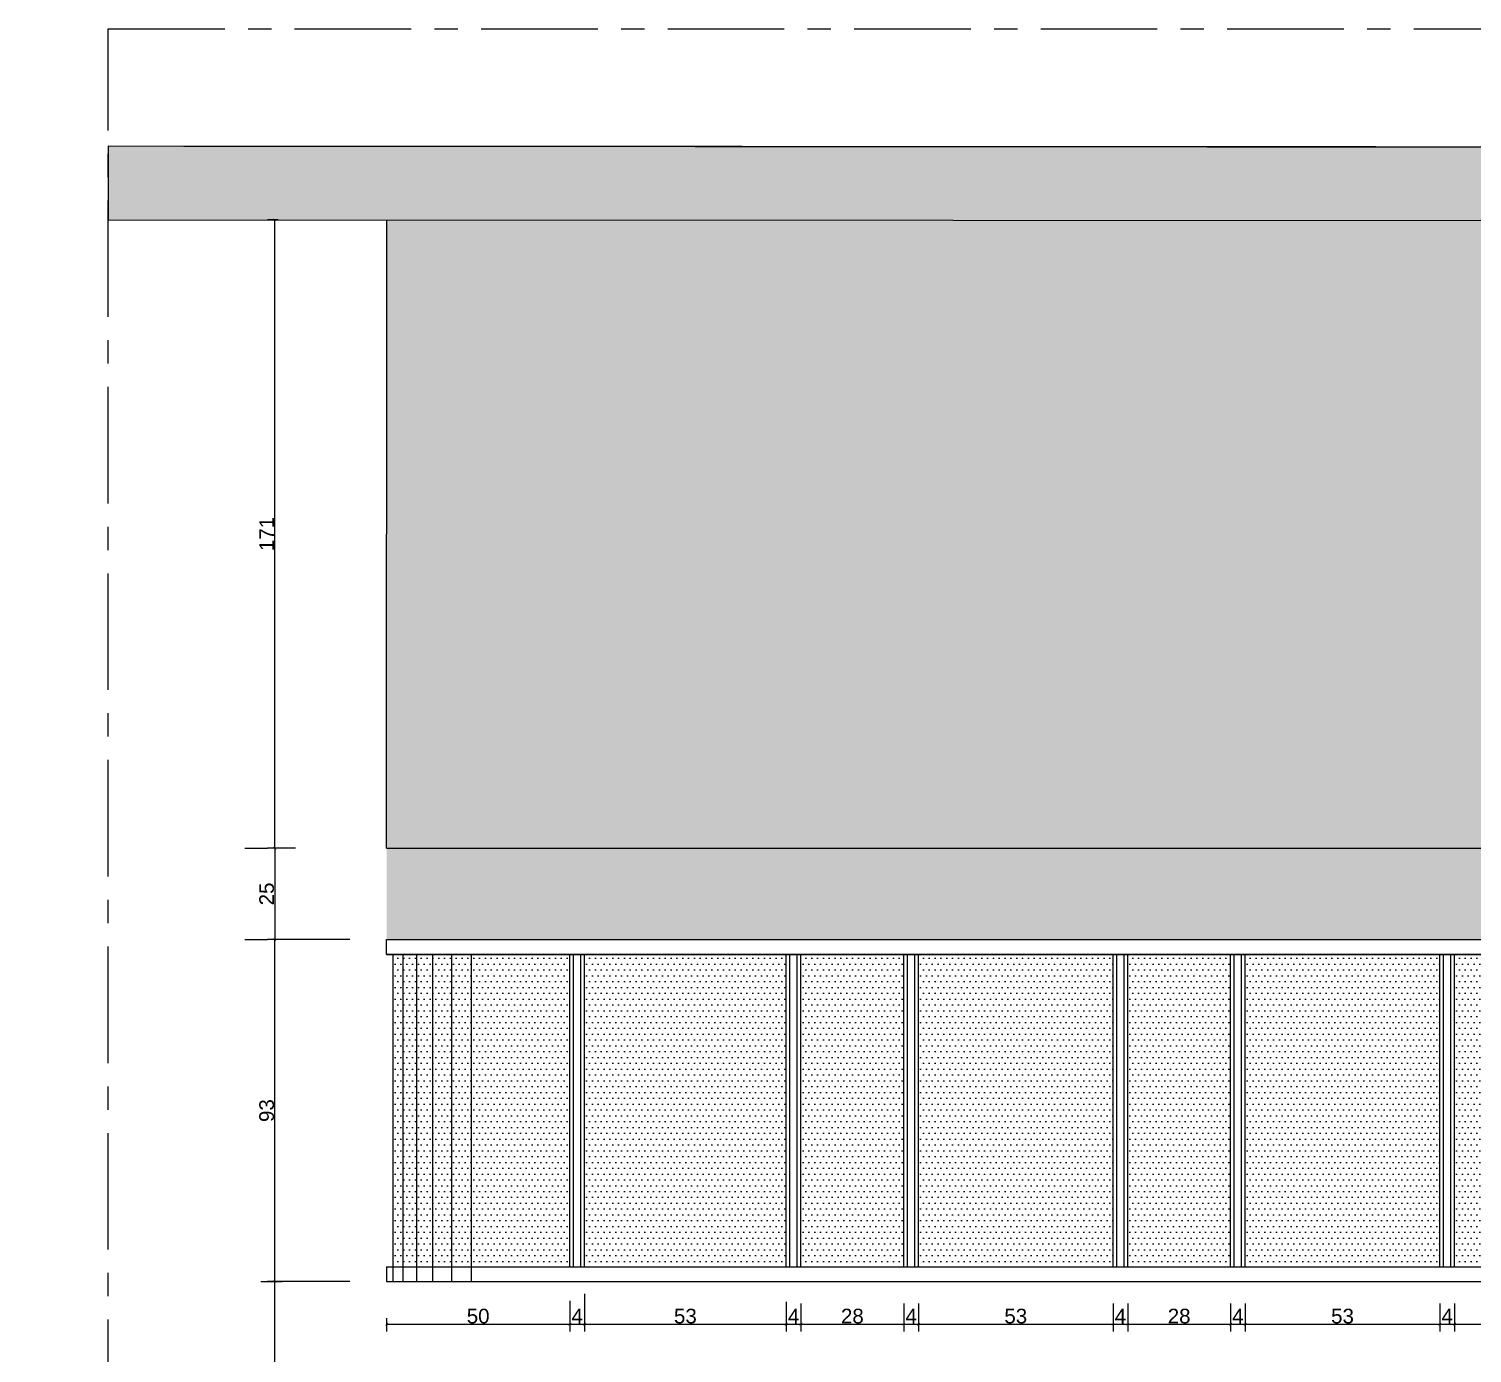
# Model space of a CAD drawing. Header units: millimetres. Extents: x 29001 to 40804, y -8833 to -5892.
# Drawn here: x 35765.3 to 36158.4, y -7014.8 to -6654.2 of the extents above; entities that cross this region are included whole.
import ezdxf
from ezdxf import colors
from ezdxf.entities.mleader import LeaderData, LeaderLine
from ezdxf.math import Vec2, Vec3

# ---------------------------------------------------------------- set-up
doc = ezdxf.new("R2010")
doc.units = ezdxf.units.MM
doc.linetypes.add('CENTER', pattern=[50.8, 31.75, -6.35, 6.35, -6.35])
doc.layers.get('0').update_dxf_attribs({"lineweight": 0})
doc.layers.get('Defpoints').update_dxf_attribs({"lineweight": 0})
for name, color, linetype, lineweight in [('xxx_Auto_Duvar_Duvar Gorunus 01', 253, 'Continuous', 0), ('xxx_Auto_Duvar_Duvar Plan Kesit', 7, 'Continuous', 0), ('xxx_Auto_Kaplama_Aluminyum', 133, 'Continuous', 0), ('xxx_Auto_Olcu_Ic', 33, 'Continuous', 0), ('xxx_Auto_Tasiyici_KolonTarama', 253, 'Continuous', 0), ('xxx_Auto_Yardimci_Aks', 30, 'CENTER', 0), ('xxx_Auto_Yardimci_Yazi', 7, 'Continuous', 0)]:
    doc.layers.add(name, color=color, linetype=linetype, lineweight=lineweight)
doc.styles.add('AUTOBAN', font='')
doc.styles.add('narrow', font='ARIALN.TTF', dxfattribs={"height": 4})
doc.styles.get('AUTOBAN').set_extended_font_data('Helvetica Normal Tr')
doc.dimstyles.new('AUTO_DIM_1-20', dxfattribs={"dimtxt": 4, "dimasz": 0.75, "dimexe": 2, "dimexo": 10, "dimgap": 0.2, "dimtad": 1, "dimdec": 0, "dimrnd": 0.5, "dimdsep": 46, "dimtxsty": 'AUTOBAN', "dimblk": 'ARCHTICK', "dimcen": 2, "dimclrd": 256, "dimclre": 256, "dimclrt": 256, "dimadec": 0, "dimazin": 0, "dimtfac": 1, "dimtdec": 0, "dimtix": 1, "dimtofl": 0, "dimtmove": 1, "dimatfit": 3, "dimfxl": 1, "dimtolj": 1, "dimtzin": 0, "dimlwd": -1, "dimlwe": -1, "dimarcsym": 0})

# ---------------------------------------------------------------- blocks, each defined once
blk = doc.blocks.new('_Dot')
at = {"color": 0, "linetype": 'ByBlock', "lineweight": -2}
blk.add_line((-0.5, 0), (-1, 0), dxfattribs=at)
at = {"color": 0, "linetype": 'ByBlock', "const_width": 0.5}
blk.add_lwpolyline([(-0.25, 0, 1), (0.25, 0, 1)], format="xyb", close=True, dxfattribs=at)
blk = doc.blocks.new('_ArchTick')
at = {"color": 0, "linetype": 'ByBlock', "const_width": 0.15}
blk.add_lwpolyline([(-0.5, -0.5), (0.5, 0.5)], dxfattribs=at)
blk = doc.blocks.new('*D249')
at = {"layer": 'Defpoints', "color": 0, "transparency": 16777216}
for p in [(35832.32, -6706.18), (35843.23, -6706.18, 0.07), (35847.97, -6877.33, 0.02)]:
    blk.add_point(p, dxfattribs=at)
at = {"layer": 'xxx_Auto_Olcu_Ic', "transparency": 16777216}
for p, q in [((35833.23, -6706.18), (35830.32, -6706.18)), ((35832.32, -6877.33), (35832.32, -6706.18)), ((35837.97, -6877.33), (35830.32, -6877.33))]:
    blk.add_line(p, q, dxfattribs=at)
at = {"layer": 'xxx_Auto_Olcu_Ic', "transparency": 16777216, "xscale": 0.75, "yscale": 0.75, "zscale": 0.75}
for p, rotation in [((35832.32, -6706.18), 90), ((35832.32, -6877.33), 270)]:
    blk.add_blockref('_ArchTick', p, dxfattribs=dict(at, rotation=rotation))
at = {"layer": 'xxx_Auto_Olcu_Ic', "transparency": 16777216, "insert": (35830.12, -6791.75), "char_height": 4, "attachment_point": 5, "rotation": 90, "style": 'AUTOBAN'}
blk.add_mtext('\\A1;171', dxfattribs=at)
blk = doc.blocks.new('*D250')
at = {"layer": 'Defpoints', "color": 0, "transparency": 16777216}
for p in [(35832.32, -6902.23), (35862.75, -6902.23, 133.61), (35862.75, -6995.32, 0.05)]:
    blk.add_point(p, dxfattribs=at)
at = {"layer": 'xxx_Auto_Olcu_Ic', "transparency": 16777216}
for p, q in [((35852.75, -6902.23), (35830.32, -6902.23)), ((35832.32, -6995.32), (35832.32, -6902.23)), ((35852.75, -6995.32), (35830.32, -6995.32))]:
    blk.add_line(p, q, dxfattribs=at)
at = {"layer": 'xxx_Auto_Olcu_Ic', "transparency": 16777216, "xscale": 0.75, "yscale": 0.75, "zscale": 0.75}
for p, rotation in [((35832.32, -6902.23), 90), ((35832.32, -6995.32), 270)]:
    blk.add_blockref('_ArchTick', p, dxfattribs=dict(at, rotation=rotation))
at = {"layer": 'xxx_Auto_Olcu_Ic', "transparency": 16777216, "insert": (35830.12, -6948.78), "char_height": 4, "attachment_point": 5, "rotation": 90, "style": 'AUTOBAN'}
blk.add_mtext('\\A1;93', dxfattribs=at)
blk = doc.blocks.new('*D251')
at = {"layer": 'Defpoints', "color": 0, "transparency": 16777216}
for p in [(35818.54, -6995.32), (35832.32, -6995.32), (35814.36, -7075.33)]:
    blk.add_point(p, dxfattribs=at)
at = {"layer": 'xxx_Auto_Olcu_Ic', "transparency": 16777216}
for p, q in [((35828.54, -6995.32), (35834.32, -6995.32)), ((35832.32, -7075.33), (35832.32, -6995.32)), ((35824.36, -7075.33), (35834.32, -7075.33))]:
    blk.add_line(p, q, dxfattribs=at)
at = {"layer": 'xxx_Auto_Olcu_Ic', "transparency": 16777216, "xscale": 0.75, "yscale": 0.75, "zscale": 0.75}
for p, rotation in [((35832.32, -6995.32), 90), ((35832.32, -7075.33), 270)]:
    blk.add_blockref('_ArchTick', p, dxfattribs=dict(at, rotation=rotation))
at = {"layer": 'xxx_Auto_Olcu_Ic', "transparency": 16777216, "insert": (35830.12, -7035.32), "char_height": 4, "attachment_point": 5, "rotation": 90, "style": 'AUTOBAN'}
blk.add_mtext('\\A1;80', dxfattribs=at)
blk = doc.blocks.new('*D252')
at = {"layer": 'Defpoints', "color": 0, "transparency": 16777216}
for p in [(35912.68, -6990.62, 133.56), (35862.75, -6995.32), (35912.68, -7006.97)]:
    blk.add_point(p, dxfattribs=at)
at = {"layer": 'xxx_Auto_Olcu_Ic', "transparency": 16777216}
for p, q in [((35912.68, -7000.62), (35912.68, -7008.97)), ((35862.75, -7005.32), (35862.75, -7008.97)), ((35862.75, -7006.97), (35912.68, -7006.97))]:
    blk.add_line(p, q, dxfattribs=at)
at = {"layer": 'xxx_Auto_Olcu_Ic', "transparency": 16777216, "xscale": 0.75, "yscale": 0.75, "zscale": 0.75, "rotation": 180}
blk.add_blockref('_ArchTick', (35862.75, -7006.97), dxfattribs=at)
at = {"layer": 'xxx_Auto_Olcu_Ic', "transparency": 16777216, "xscale": 0.75, "yscale": 0.75, "zscale": 0.75}
blk.add_blockref('_ArchTick', (35912.68, -7006.97), dxfattribs=at)
at = {"layer": 'xxx_Auto_Olcu_Ic', "transparency": 16777216, "insert": (35887.71, -7004.77), "char_height": 4, "attachment_point": 5, "style": 'AUTOBAN'}
blk.add_mtext('\\A1;50', dxfattribs=at)
blk = doc.blocks.new('*D253')
at = {"layer": 'Defpoints', "color": 0, "transparency": 16777216}
for p in [(35916.68, -6988.72, 133.56), (35912.68, -6990.62, 133.56), (35916.68, -7006.97)]:
    blk.add_point(p, dxfattribs=at)
at = {"layer": 'xxx_Auto_Olcu_Ic', "transparency": 16777216}
for p, q in [((35912.68, -7000.62), (35912.68, -7008.97)), ((35916.68, -6998.72), (35916.68, -7008.97)), ((35912.68, -7006.97), (35916.68, -7006.97))]:
    blk.add_line(p, q, dxfattribs=at)
at = {"layer": 'xxx_Auto_Olcu_Ic', "transparency": 16777216, "xscale": 0.75, "yscale": 0.75, "zscale": 0.75, "rotation": 180}
blk.add_blockref('_ArchTick', (35912.68, -7006.97), dxfattribs=at)
at = {"layer": 'xxx_Auto_Olcu_Ic', "transparency": 16777216, "xscale": 0.75, "yscale": 0.75, "zscale": 0.75}
blk.add_blockref('_ArchTick', (35916.68, -7006.97), dxfattribs=at)
at = {"layer": 'xxx_Auto_Olcu_Ic', "transparency": 16777216, "insert": (35914.68, -7004.77), "char_height": 4, "attachment_point": 5, "style": 'AUTOBAN'}
blk.add_mtext('\\A1;4', dxfattribs=at)
blk = doc.blocks.new('*D254')
at = {"layer": 'Defpoints', "color": 0, "transparency": 16777216}
for p in [(35916.68, -6988.72, 133.56), (35971.63, -6990.86, 133.56), (35971.63, -7006.97)]:
    blk.add_point(p, dxfattribs=at)
at = {"layer": 'xxx_Auto_Olcu_Ic', "transparency": 16777216}
for p, q in [((35916.68, -6998.72), (35916.68, -7008.97)), ((35971.63, -7000.86), (35971.63, -7008.97)), ((35916.68, -7006.97), (35971.63, -7006.97))]:
    blk.add_line(p, q, dxfattribs=at)
at = {"layer": 'xxx_Auto_Olcu_Ic', "transparency": 16777216, "xscale": 0.75, "yscale": 0.75, "zscale": 0.75, "rotation": 180}
blk.add_blockref('_ArchTick', (35916.68, -7006.97), dxfattribs=at)
at = {"layer": 'xxx_Auto_Olcu_Ic', "transparency": 16777216, "xscale": 0.75, "yscale": 0.75, "zscale": 0.75}
blk.add_blockref('_ArchTick', (35971.63, -7006.97), dxfattribs=at)
at = {"layer": 'xxx_Auto_Olcu_Ic', "transparency": 16777216, "insert": (35944.15, -7004.77), "char_height": 4, "attachment_point": 5, "style": 'AUTOBAN'}
blk.add_mtext('\\A1;53', dxfattribs=at)
blk = doc.blocks.new('*D255')
at = {"layer": 'Defpoints', "color": 0, "transparency": 16777216}
for p in [(35971.63, -6990.86, 133.56), (35975.63, -6991.32), (35975.63, -7006.97)]:
    blk.add_point(p, dxfattribs=at)
at = {"layer": 'xxx_Auto_Olcu_Ic', "transparency": 16777216}
for p, q in [((35971.63, -7000.86), (35971.63, -7008.97)), ((35975.63, -7001.32), (35975.63, -7008.97)), ((35971.63, -7006.97), (35975.63, -7006.97))]:
    blk.add_line(p, q, dxfattribs=at)
at = {"layer": 'xxx_Auto_Olcu_Ic', "transparency": 16777216, "xscale": 0.75, "yscale": 0.75, "zscale": 0.75, "rotation": 180}
blk.add_blockref('_ArchTick', (35971.63, -7006.97), dxfattribs=at)
at = {"layer": 'xxx_Auto_Olcu_Ic', "transparency": 16777216, "xscale": 0.75, "yscale": 0.75, "zscale": 0.75}
blk.add_blockref('_ArchTick', (35975.63, -7006.97), dxfattribs=at)
at = {"layer": 'xxx_Auto_Olcu_Ic', "transparency": 16777216, "insert": (35973.63, -7004.77), "char_height": 4, "attachment_point": 5, "style": 'AUTOBAN'}
blk.add_mtext('\\A1;4', dxfattribs=at)
blk = doc.blocks.new('*D256')
at = {"layer": 'Defpoints', "color": 0, "transparency": 16777216}
for p in [(35975.63, -6991.32), (36003.64, -6991.32, 133.56), (36003.64, -7006.97)]:
    blk.add_point(p, dxfattribs=at)
at = {"layer": 'xxx_Auto_Olcu_Ic', "transparency": 16777216}
for p, q in [((35975.63, -7001.32), (35975.63, -7008.97)), ((36003.64, -7001.32), (36003.64, -7008.97)), ((35975.63, -7006.97), (36003.64, -7006.97))]:
    blk.add_line(p, q, dxfattribs=at)
at = {"layer": 'xxx_Auto_Olcu_Ic', "transparency": 16777216, "xscale": 0.75, "yscale": 0.75, "zscale": 0.75, "rotation": 180}
blk.add_blockref('_ArchTick', (35975.63, -7006.97), dxfattribs=at)
at = {"layer": 'xxx_Auto_Olcu_Ic', "transparency": 16777216, "xscale": 0.75, "yscale": 0.75, "zscale": 0.75}
blk.add_blockref('_ArchTick', (36003.64, -7006.97), dxfattribs=at)
at = {"layer": 'xxx_Auto_Olcu_Ic', "transparency": 16777216, "insert": (35989.63, -7004.77), "char_height": 4, "attachment_point": 5, "style": 'AUTOBAN'}
blk.add_mtext('\\A1;28', dxfattribs=at)
blk = doc.blocks.new('*D257')
at = {"layer": 'Defpoints', "color": 0, "transparency": 16777216}
for p in [(36003.64, -6991.32, 133.56), (36007.64, -6991.32, 133.56), (36007.64, -7006.97)]:
    blk.add_point(p, dxfattribs=at)
at = {"layer": 'xxx_Auto_Olcu_Ic', "transparency": 16777216}
for p, q in [((36003.64, -7001.32), (36003.64, -7008.97)), ((36007.64, -7001.32), (36007.64, -7008.97)), ((36003.64, -7006.97), (36007.64, -7006.97))]:
    blk.add_line(p, q, dxfattribs=at)
at = {"layer": 'xxx_Auto_Olcu_Ic', "transparency": 16777216, "xscale": 0.75, "yscale": 0.75, "zscale": 0.75, "rotation": 180}
blk.add_blockref('_ArchTick', (36003.64, -7006.97), dxfattribs=at)
at = {"layer": 'xxx_Auto_Olcu_Ic', "transparency": 16777216, "xscale": 0.75, "yscale": 0.75, "zscale": 0.75}
blk.add_blockref('_ArchTick', (36007.64, -7006.97), dxfattribs=at)
at = {"layer": 'xxx_Auto_Olcu_Ic', "transparency": 16777216, "insert": (36005.64, -7004.77), "char_height": 4, "attachment_point": 5, "style": 'AUTOBAN'}
blk.add_mtext('\\A1;4', dxfattribs=at)
blk = doc.blocks.new('*D258')
at = {"layer": 'Defpoints', "color": 0, "transparency": 16777216}
for p in [(36007.64, -6991.32, 133.56), (36060.64, -6991.32, 133.56), (36060.64, -7006.97)]:
    blk.add_point(p, dxfattribs=at)
at = {"layer": 'xxx_Auto_Olcu_Ic', "transparency": 16777216}
for p, q in [((36007.64, -7001.32), (36007.64, -7008.97)), ((36060.64, -7001.32), (36060.64, -7008.97)), ((36007.64, -7006.97), (36060.64, -7006.97))]:
    blk.add_line(p, q, dxfattribs=at)
at = {"layer": 'xxx_Auto_Olcu_Ic', "transparency": 16777216, "xscale": 0.75, "yscale": 0.75, "zscale": 0.75, "rotation": 180}
blk.add_blockref('_ArchTick', (36007.64, -7006.97), dxfattribs=at)
at = {"layer": 'xxx_Auto_Olcu_Ic', "transparency": 16777216, "xscale": 0.75, "yscale": 0.75, "zscale": 0.75}
blk.add_blockref('_ArchTick', (36060.64, -7006.97), dxfattribs=at)
at = {"layer": 'xxx_Auto_Olcu_Ic', "transparency": 16777216, "insert": (36034.14, -7004.77), "char_height": 4, "attachment_point": 5, "style": 'AUTOBAN'}
blk.add_mtext('\\A1;53', dxfattribs=at)
blk = doc.blocks.new('*D259')
at = {"layer": 'Defpoints', "color": 0, "transparency": 16777216}
for p in [(36060.64, -6991.32, 133.56), (36064.64, -6991.32, 133.56), (36064.64, -7006.97)]:
    blk.add_point(p, dxfattribs=at)
at = {"layer": 'xxx_Auto_Olcu_Ic', "transparency": 16777216}
for p, q in [((36060.64, -7001.32), (36060.64, -7008.97)), ((36064.64, -7001.32), (36064.64, -7008.97)), ((36060.64, -7006.97), (36064.64, -7006.97))]:
    blk.add_line(p, q, dxfattribs=at)
at = {"layer": 'xxx_Auto_Olcu_Ic', "transparency": 16777216, "xscale": 0.75, "yscale": 0.75, "zscale": 0.75, "rotation": 180}
blk.add_blockref('_ArchTick', (36060.64, -7006.97), dxfattribs=at)
at = {"layer": 'xxx_Auto_Olcu_Ic', "transparency": 16777216, "xscale": 0.75, "yscale": 0.75, "zscale": 0.75}
blk.add_blockref('_ArchTick', (36064.64, -7006.97), dxfattribs=at)
at = {"layer": 'xxx_Auto_Olcu_Ic', "transparency": 16777216, "insert": (36062.64, -7004.77), "char_height": 4, "attachment_point": 5, "style": 'AUTOBAN'}
blk.add_mtext('\\A1;4', dxfattribs=at)
blk = doc.blocks.new('*D260')
at = {"layer": 'Defpoints', "color": 0, "transparency": 16777216}
for p in [(36064.64, -6991.32, 133.56), (36092.64, -6991.32, 133.56), (36092.64, -7006.97)]:
    blk.add_point(p, dxfattribs=at)
at = {"layer": 'xxx_Auto_Olcu_Ic', "transparency": 16777216}
for p, q in [((36064.64, -7001.32), (36064.64, -7008.97)), ((36092.64, -7001.32), (36092.64, -7008.97)), ((36064.64, -7006.97), (36092.64, -7006.97))]:
    blk.add_line(p, q, dxfattribs=at)
at = {"layer": 'xxx_Auto_Olcu_Ic', "transparency": 16777216, "xscale": 0.75, "yscale": 0.75, "zscale": 0.75, "rotation": 180}
blk.add_blockref('_ArchTick', (36064.64, -7006.97), dxfattribs=at)
at = {"layer": 'xxx_Auto_Olcu_Ic', "transparency": 16777216, "xscale": 0.75, "yscale": 0.75, "zscale": 0.75}
blk.add_blockref('_ArchTick', (36092.64, -7006.97), dxfattribs=at)
at = {"layer": 'xxx_Auto_Olcu_Ic', "transparency": 16777216, "insert": (36078.64, -7004.77), "char_height": 4, "attachment_point": 5, "style": 'AUTOBAN'}
blk.add_mtext('\\A1;28', dxfattribs=at)
blk = doc.blocks.new('*D261')
at = {"layer": 'Defpoints', "color": 0, "transparency": 16777216}
for p in [(36092.64, -6991.32, 133.56), (36096.64, -6991.32, 133.56), (36096.64, -7006.97)]:
    blk.add_point(p, dxfattribs=at)
at = {"layer": 'xxx_Auto_Olcu_Ic', "transparency": 16777216}
for p, q in [((36092.64, -7001.32), (36092.64, -7008.97)), ((36096.64, -7001.32), (36096.64, -7008.97)), ((36092.64, -7006.97), (36096.64, -7006.97))]:
    blk.add_line(p, q, dxfattribs=at)
at = {"layer": 'xxx_Auto_Olcu_Ic', "transparency": 16777216, "xscale": 0.75, "yscale": 0.75, "zscale": 0.75, "rotation": 180}
blk.add_blockref('_ArchTick', (36092.64, -7006.97), dxfattribs=at)
at = {"layer": 'xxx_Auto_Olcu_Ic', "transparency": 16777216, "xscale": 0.75, "yscale": 0.75, "zscale": 0.75}
blk.add_blockref('_ArchTick', (36096.64, -7006.97), dxfattribs=at)
at = {"layer": 'xxx_Auto_Olcu_Ic', "transparency": 16777216, "insert": (36094.64, -7004.77), "char_height": 4, "attachment_point": 5, "style": 'AUTOBAN'}
blk.add_mtext('\\A1;4', dxfattribs=at)
blk = doc.blocks.new('*D262')
at = {"layer": 'Defpoints', "color": 0, "transparency": 16777216}
for p in [(36096.64, -6991.32, 133.56), (36149.64, -6991.32, 133.56), (36149.64, -7006.97)]:
    blk.add_point(p, dxfattribs=at)
at = {"layer": 'xxx_Auto_Olcu_Ic', "transparency": 16777216}
for p, q in [((36096.64, -7001.32), (36096.64, -7008.97)), ((36149.64, -7001.32), (36149.64, -7008.97)), ((36096.64, -7006.97), (36149.64, -7006.97))]:
    blk.add_line(p, q, dxfattribs=at)
at = {"layer": 'xxx_Auto_Olcu_Ic', "transparency": 16777216, "xscale": 0.75, "yscale": 0.75, "zscale": 0.75, "rotation": 180}
blk.add_blockref('_ArchTick', (36096.64, -7006.97), dxfattribs=at)
at = {"layer": 'xxx_Auto_Olcu_Ic', "transparency": 16777216, "xscale": 0.75, "yscale": 0.75, "zscale": 0.75}
blk.add_blockref('_ArchTick', (36149.64, -7006.97), dxfattribs=at)
at = {"layer": 'xxx_Auto_Olcu_Ic', "transparency": 16777216, "insert": (36123.14, -7004.77), "char_height": 4, "attachment_point": 5, "style": 'AUTOBAN'}
blk.add_mtext('\\A1;53', dxfattribs=at)
blk = doc.blocks.new('*D263')
at = {"layer": 'Defpoints', "color": 0, "transparency": 16777216}
for p in [(36149.64, -6991.32, 133.56), (36153.64, -6991.32, 133.56), (36153.64, -7006.97)]:
    blk.add_point(p, dxfattribs=at)
at = {"layer": 'xxx_Auto_Olcu_Ic', "transparency": 16777216}
for p, q in [((36149.64, -7001.32), (36149.64, -7008.97)), ((36153.64, -7001.32), (36153.64, -7008.97)), ((36149.64, -7006.97), (36153.64, -7006.97))]:
    blk.add_line(p, q, dxfattribs=at)
at = {"layer": 'xxx_Auto_Olcu_Ic', "transparency": 16777216, "xscale": 0.75, "yscale": 0.75, "zscale": 0.75, "rotation": 180}
blk.add_blockref('_ArchTick', (36149.64, -7006.97), dxfattribs=at)
at = {"layer": 'xxx_Auto_Olcu_Ic', "transparency": 16777216, "xscale": 0.75, "yscale": 0.75, "zscale": 0.75}
blk.add_blockref('_ArchTick', (36153.64, -7006.97), dxfattribs=at)
at = {"layer": 'xxx_Auto_Olcu_Ic', "transparency": 16777216, "insert": (36151.64, -7004.77), "char_height": 4, "attachment_point": 5, "style": 'AUTOBAN'}
blk.add_mtext('\\A1;4', dxfattribs=at)
blk = doc.blocks.new('*D264')
at = {"layer": 'Defpoints', "color": 0, "transparency": 16777216}
for p in [(36153.64, -6991.32, 133.56), (36181.64, -6991.32, 133.56), (36181.64, -7006.97)]:
    blk.add_point(p, dxfattribs=at)
at = {"layer": 'xxx_Auto_Olcu_Ic', "transparency": 16777216}
for p, q in [((36153.64, -7001.32), (36153.64, -7008.97)), ((36181.64, -7001.32), (36181.64, -7008.97)), ((36153.64, -7006.97), (36181.64, -7006.97))]:
    blk.add_line(p, q, dxfattribs=at)
at = {"layer": 'xxx_Auto_Olcu_Ic', "transparency": 16777216, "xscale": 0.75, "yscale": 0.75, "zscale": 0.75, "rotation": 180}
blk.add_blockref('_ArchTick', (36153.64, -7006.97), dxfattribs=at)
at = {"layer": 'xxx_Auto_Olcu_Ic', "transparency": 16777216, "xscale": 0.75, "yscale": 0.75, "zscale": 0.75}
blk.add_blockref('_ArchTick', (36181.64, -7006.97), dxfattribs=at)
at = {"layer": 'xxx_Auto_Olcu_Ic', "transparency": 16777216, "insert": (36167.64, -7004.77), "char_height": 4, "attachment_point": 5, "style": 'AUTOBAN'}
blk.add_mtext('\\A1;28', dxfattribs=at)
blk = doc.blocks.new('*D277')
at = {"layer": 'Defpoints', "color": 0, "transparency": 16777216}
for p in [(35834.15, -6877.33, -0.02), (35832.32, -6902.23), (35834.15, -6902.23, -0.05)]:
    blk.add_point(p, dxfattribs=at)
at = {"layer": 'xxx_Auto_Olcu_Ic', "transparency": 16777216}
for p, q in [((35824.15, -6877.33), (35830.32, -6877.33)), ((35832.32, -6877.33), (35832.32, -6902.23)), ((35824.15, -6902.23), (35830.32, -6902.23))]:
    blk.add_line(p, q, dxfattribs=at)
at = {"layer": 'xxx_Auto_Olcu_Ic', "transparency": 16777216, "xscale": 0.75, "yscale": 0.75, "zscale": 0.75}
for p, rotation in [((35832.32, -6877.33), 90), ((35832.32, -6902.23), 270)]:
    blk.add_blockref('_ArchTick', p, dxfattribs=dict(at, rotation=rotation))
at = {"layer": 'xxx_Auto_Olcu_Ic', "transparency": 16777216, "insert": (35830.12, -6889.78), "char_height": 4, "attachment_point": 5, "rotation": 90, "style": 'AUTOBAN'}
blk.add_mtext('\\A1;25', dxfattribs=at)

msp = doc.modelspace()

# ---------------------------------------------------------------- hatches: boundary and pattern name
at = {"true_color": 0xe6e6e6}
h = msp.add_hatch(color=254, dxfattribs=at)
h.dxf.hatch_style = 1
h.paths.add_polyline_path([(35862.74, -6706.34), (36477.49, -6706.34), (36477.52, -6877.33), (35862.77, -6877.33)])
at = {"true_color": 0xb8b8b8}
h = msp.add_hatch(color=9, dxfattribs=at)
h.dxf.hatch_style = 1
h.paths.add_polyline_path([(35862.75, -6902.23), (36471.52, -6902.23), (36471.52, -6877.33), (35862.75, -6877.33)])
at = {"true_color": 0x9c9c9c}
h = msp.add_hatch(dxfattribs=at)
h.set_pattern_fill('DOTS', color=253)
h.set_pattern_definition([(0, (-29594.6892, 236.4326), (0.79375, 1.5875), [0, -1.5875])])
h.paths.add_polyline_path([(35864.51, -6906.23), (35912.68, -6906.23), (35912.68, -6991.32), (35864.51, -6991.32)])
h = msp.add_hatch(dxfattribs=at)
h.set_pattern_fill('DOTS', color=253)
h.set_pattern_definition([(0, (-29542.5224, 236.4326), (0.79375, 1.5875), [0, -1.5875])])
h.paths.add_polyline_path([(35916.68, -6906.23), (35971.63, -6906.23), (35971.63, -6991.32), (35916.68, -6991.32)])
h = msp.add_hatch(dxfattribs=at)
h.set_pattern_fill('DOTS', color=253)
h.set_pattern_definition([(0, (-29483.5676, 236.4326), (0.79375, 1.5875), [0, -1.5875])])
h.paths.add_polyline_path([(35975.63, -6906.23), (36003.64, -6906.23), (36003.64, -6991.32), (35975.63, -6991.32)])
h = msp.add_hatch(dxfattribs=at)
h.set_pattern_fill('DOTS', color=253)
h.set_pattern_definition([(0, (-29451.5628, 236.4326), (0.79375, 1.5875), [0, -1.5875])])
h.paths.add_polyline_path([(36007.64, -6906.23), (36060.64, -6906.23), (36060.64, -6991.32), (36007.64, -6991.32)])
h = msp.add_hatch(dxfattribs=at)
h.set_pattern_fill('DOTS', color=253)
h.set_pattern_definition([(0, (-29394.5627, 236.4326), (0.79375, 1.5875), [0, -1.5875])])
h.paths.add_polyline_path([(36064.64, -6906.23), (36092.64, -6906.23), (36092.64, -6991.32), (36064.64, -6991.32)])
h = msp.add_hatch(dxfattribs=at)
h.set_pattern_fill('DOTS', color=253)
h.set_pattern_definition([(0, (-29362.5579, 236.4326), (0.79375, 1.5875), [0, -1.5875])])
h.paths.add_polyline_path([(36096.64, -6906.23), (36149.64, -6906.23), (36149.64, -6991.32), (36096.64, -6991.32)])
h = msp.add_hatch(dxfattribs=at)
h.set_pattern_fill('DOTS', color=253)
h.set_pattern_definition([(0, (-29305.5624, 236.4326), (0.79375, 1.5875), [0, -1.5875])])
h.paths.add_polyline_path([(36153.64, -6906.23), (36181.64, -6906.23), (36181.64, -6991.32), (36153.64, -6991.32)])
at = {"layer": 'xxx_Auto_Tasiyici_KolonTarama'}
h = msp.add_hatch(dxfattribs=at)
h.set_pattern_fill('ANSI33', color=256, scale=30)
h.set_pattern_definition([(45, (-17176.873, -30532.381), (-5.3033009, 5.3033009), []), (45, (-17171.57, -30532.381), (-5.3033009, 5.3033009), [3.75, -1.875])])
h.paths.add_polyline_path([(36477.44, -6706.51), (36477.57, -6686.51), (35786.93, -6686.16), (35786.93, -6706.16)])

# ---------------------------------------------------------------- linework, layer by layer
at = {"color": 250, "true_color": 0x454545}
for p, q in [((35864.51, -6906.23), (35864.51, -6995.32)), ((35867.22, -6906.23), (35867.22, -6995.32)), ((35870.92, -6906.23), (35870.92, -6995.32)), ((35875.3, -6906.23), (35875.3, -6995.32)), ((35880.43, -6906.23), (35880.43, -6995.32)), ((35885.77, -6906.23), (35885.77, -6995.32))]:
    msp.add_line(p, q, dxfattribs=at)
at = {"color": 251, "ltscale": 0.2, "true_color": 0x616161}
for p, q in [((35913.68, -6991.32, 133.56), (35913.68, -6906.23, 133.56)), ((35915.68, -6991.32, 133.56), (35915.68, -6906.23, 133.56)), ((35972.63, -6991.32, 133.56), (35972.63, -6906.23, 133.56)), ((35974.63, -6991.32, 133.56), (35974.63, -6906.23, 133.56)), ((36004.64, -6991.32, 133.56), (36004.64, -6906.23, 133.56)), ((36006.64, -6991.32, 133.56), (36006.64, -6906.23, 133.56)), ((36061.64, -6991.32, 133.56), (36061.64, -6906.23, 133.56)), ((36063.64, -6991.32, 133.56), (36063.64, -6906.23, 133.56)), ((36093.64, -6991.32, 133.56), (36093.64, -6906.23, 133.56)), ((36095.64, -6991.32, 133.56), (36095.64, -6906.23, 133.56)), ((36150.64, -6991.32, 133.56), (36150.64, -6906.23, 133.56)), ((36152.64, -6991.32, 133.56), (36152.64, -6906.23, 133.56))]:
    msp.add_line(p, q, dxfattribs=at)
at = {"layer": 'xxx_Auto_Duvar_Duvar Gorunus 01', "elevation": 0}
for points in [[(35862.78, -6877.33), (35862.86, -6706.2)], [(35862.78, -6877.33), (36477.51, -6877.32)]]:
    msp.add_lwpolyline(points, dxfattribs=at)
at = {"layer": 'xxx_Auto_Duvar_Duvar Plan Kesit', "elevation": 0.05}
msp.add_lwpolyline([(36477.44, -6706.51), (36477.57, -6686.51), (35786.93, -6686.16), (35786.93, -6706.16)], close=True, dxfattribs=at)
at = {"layer": 'xxx_Auto_Duvar_Duvar Plan Kesit', "elevation": 0.02}
msp.add_lwpolyline([(35807.58, -6686.16), (36364.73, -6686.51)], dxfattribs=at)
at = {"layer": 'xxx_Auto_Kaplama_Aluminyum'}
for p, q in [((35862.75, -6906.23, 133.56), (36469.52, -6906.23)), ((35912.68, -6991.32, 133.56), (35912.68, -6906.23, 133.56)), ((35916.68, -6991.32, 133.56), (35916.68, -6906.23, 133.56)), ((35971.63, -6991.32, 133.56), (35971.63, -6906.23, 133.56)), ((35975.63, -6991.32, 133.56), (35975.63, -6906.23, 133.56)), ((36003.64, -6991.32, 133.56), (36003.64, -6906.23, 133.56)), ((36007.64, -6991.32, 133.56), (36007.64, -6906.23, 133.56)), ((36060.64, -6991.32, 133.56), (36060.64, -6906.23, 133.56)), ((36064.64, -6991.32, 133.56), (36064.64, -6906.23, 133.56)), ((36092.64, -6991.32, 133.56), (36092.64, -6906.23, 133.56)), ((36096.64, -6991.32, 133.56), (36096.64, -6906.23, 133.56)), ((36149.64, -6991.32, 133.56), (36149.64, -6906.23, 133.56)), ((36153.64, -6991.32, 133.56), (36153.64, -6906.23, 133.56))]:
    msp.add_line(p, q, dxfattribs=at)
at = {"layer": 'xxx_Auto_Kaplama_Aluminyum', "elevation": 133.56}
msp.add_lwpolyline([(36469.52, -6906.23), (35862.75, -6906.23), (35862.75, -6902.23), (36471.52, -6902.23)], dxfattribs=at)
at = {"layer": 'xxx_Auto_Kaplama_Aluminyum'}
for points in [[(35862.75, -6991.32), (35862.75, -6995.32)], [(35862.75, -6991.32), (36469.52, -6991.32)], [(35862.75, -6995.32), (36469.52, -6995.32)]]:
    msp.add_lwpolyline(points, dxfattribs=at)
at = {"layer": 'xxx_Auto_Yardimci_Aks'}
msp.add_lwpolyline([(35786.93, -6654.19), (36477.51, -6654.19), (36477.51, -7240.64), (35786.93, -7240.64)], close=True, dxfattribs=at)

# ---------------------------------------------------------------- dimensions: what is measured, and where the dimension line sits
at = {"layer": 'xxx_Auto_Olcu_Ic'}
for base, p1, p2, picture, middle in [((35832.32, -6706.18, -0.02), (35847.97, -6877.33, 0), (35843.23, -6706.18, 0.05), '*D249', (35830.12, -6791.75, -0.02)), ((35832.32, -6902.23), (35834.15, -6877.33, -0.02), (35834.15, -6902.23, -0.05), '*D277', (35830.12, -6889.78)), ((35832.32, -6902.23, -0.05), (35862.75, -6995.32), (35862.75, -6902.23, 133.56), '*D250', (35830.12, -6948.78, -0.05)), ((35832.32, -6995.32, -0.05), (35814.36, -7075.33, -0.05), (35818.54, -6995.32, -0.05), '*D251', (35830.12, -7035.32, -0.05))]:
    dim = msp.add_linear_dim(base=base, p1=p1, p2=p2, angle=90, dimstyle='AUTO_DIM_1-20', dxfattribs=at)
    dim.commit()
    dim.dimension.update_dxf_attribs({"geometry": picture, "text_midpoint": middle})
for base, p1, p2, picture, middle in [((35916.68, -7006.97), (35912.68, -6990.62, 133.56), (35916.68, -6988.72, 133.56), '*D253', (35914.68, -7004.77)), ((35912.68, -7006.97), (35862.75, -6995.32), (35912.68, -6990.62, 133.56), '*D252', (35887.71, -7004.77)), ((35975.63, -7006.97), (35971.63, -6990.86, 133.56), (35975.63, -6991.32), '*D255', (35973.63, -7004.77)), ((36003.64, -7006.97), (35975.63, -6991.32), (36003.64, -6991.32, 133.56), '*D256', (35989.63, -7004.77)), ((36007.64, -7006.97), (36003.64, -6991.32, 133.56), (36007.64, -6991.32, 133.56), '*D257', (36005.64, -7004.77)), ((36060.64, -7006.97), (36007.64, -6991.32, 133.56), (36060.64, -6991.32, 133.56), '*D258', (36034.14, -7004.77)), ((36064.64, -7006.97), (36060.64, -6991.32, 133.56), (36064.64, -6991.32, 133.56), '*D259', (36062.64, -7004.77)), ((36092.64, -7006.97), (36064.64, -6991.32, 133.56), (36092.64, -6991.32, 133.56), '*D260', (36078.64, -7004.77)), ((36096.64, -7006.97), (36092.64, -6991.32, 133.56), (36096.64, -6991.32, 133.56), '*D261', (36094.64, -7004.77)), ((36149.64, -7006.97), (36096.64, -6991.32, 133.56), (36149.64, -6991.32, 133.56), '*D262', (36123.14, -7004.77)), ((36153.64, -7006.97), (36149.64, -6991.32, 133.56), (36153.64, -6991.32, 133.56), '*D263', (36151.64, -7004.77)), ((36181.64, -7006.97), (36153.64, -6991.32, 133.56), (36181.64, -6991.32, 133.56), '*D264', (36167.64, -7004.77))]:
    dim = msp.add_linear_dim(base=base, p1=p1, p2=p2, dimstyle='AUTO_DIM_1-20', dxfattribs=at)
    dim.commit()
    dim.dimension.update_dxf_attribs({"geometry": picture, "text_midpoint": middle})
dim = msp.add_linear_dim(base=(35971.63, -7006.97), p1=(35916.68, -6988.72, 133.56), p2=(35971.63, -6990.86, 133.56), text='53', dimstyle='AUTO_DIM_1-20', dxfattribs=at)
dim.commit()
dim.dimension.update_dxf_attribs({"geometry": '*D254', "text_midpoint": (35944.15, -7004.77)})

# ---------------------------------------------------------------- leaders
at = {"layer": 'xxx_Auto_Yardimci_Yazi'}
ml = msp.add_multileader_mtext('Standard', dxfattribs=at)
ml.set_content('{\\fCalibri Light|b0|i0|c162|p34;40x60mm Doğrama profili}', color=256, style='narrow')
ml.set_leader_properties(color=256, linetype='ByLayer', lineweight=-1)
ml.set_arrow_properties(name='DOT')
ml.build(insert=Vec2(0, 0))
ml.multileader.update_dxf_attribs({"dogleg_length": 49.61, "arrow_head_size": 1.2})
ctx = ml.context
ctx.base_point, ctx.arrow_head_size, ctx.plane_origin = Vec3(35666.63, -6903.37), 1.2, Vec3(35298.65, -6788.01)
notes = []
notes.append((ctx, [(0, (1, 1, 0), (35642.15, -6903.37), (1, 0), 24.48, [(0, [(35644.52, -6903.37)], 0, [])])]))
ctx.mtext.insert, ctx.mtext.width, ctx.mtext.defined_height, ctx.mtext.flow_direction = Vec3(35668.63, -6900.81), 186.3768, 39.78, 5
ml = msp.add_multileader_mtext('Standard', dxfattribs=at)
ml.set_content('{\\fCalibri Light|b0|i0|c162|p34;WT10 Prismasolar cam}', color=256, style='narrow')
ml.set_leader_properties(color=256, linetype='ByLayer', lineweight=-1)
ml.set_arrow_properties(name='DOT')
ml.build(insert=Vec2(0, 0))
ml.multileader.update_dxf_attribs({"dogleg_length": 49.61, "arrow_head_size": 1.2})
ctx = ml.context
ctx.base_point, ctx.char_height, ctx.arrow_head_size, ctx.plane_origin = Vec3(35669.1, -6958.24), 3, 1.2, Vec3(35327.54, -6832.55)
notes.append((ctx, [(0, (1, 1, 0), (35657.75, -6958.24), (1, 0), 11.35, [(0, [(35642.71, -6970.2)], 0, [])])]))
ctx.mtext.insert, ctx.mtext.width, ctx.mtext.defined_height, ctx.mtext.flow_direction = Vec3(35671.1, -6956.72), 186.3768, 39.78, 5
for ctx, leaders in notes:
    for number, flags, end, landing, length, lines in leaders:
        leader = LeaderData()
        leader.index, (leader.has_last_leader_line, leader.has_dogleg_vector, leader.attachment_direction) = number, flags
        leader.last_leader_point, leader.dogleg_vector, leader.dogleg_length = Vec3(end), Vec3(landing), length
        for number, points, colour, breaks in lines:
            line = LeaderLine()
            line.index, line.vertices, line.color, line.breaks = number, Vec3.list(points), colors.encode_raw_color(colour), breaks
            leader.lines.append(line)
        ctx.leaders.append(leader)

doc.saveas('drawing.dxf')
